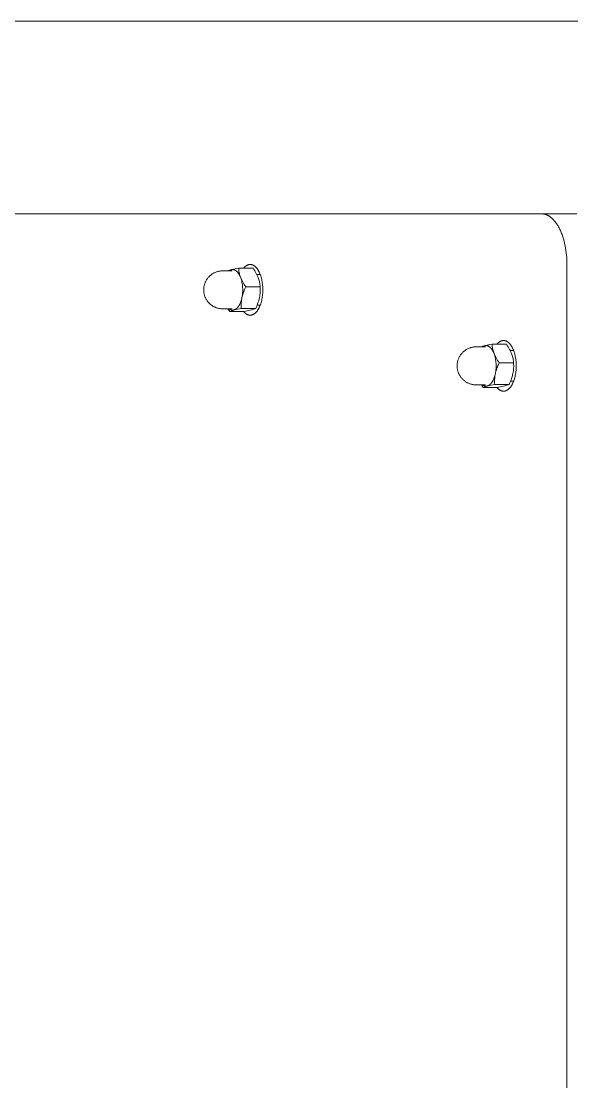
# Model space of a CAD drawing. Header units: inches. Extents: x -6 to 195, y -3 to 126.
# Drawn here: x 8.76 to 13.03, y 118.11 to 126.35 of the extents above; entities that cross this region are included whole.
import ezdxf

# ---------------------------------------------------------------- set-up
doc = ezdxf.new("R2010")
doc.units = ezdxf.units.IN
doc.layers.add('ZANO_R', color=7, linetype='Continuous', lineweight=0)

msp = doc.modelspace()

# ---------------------------------------------------------------- linework, layer by layer
at = {"layer": 'ZANO_R'}
for p, q in [((13.31937, 126.34829), (4.61559, 126.34829)), ((12.80016, 124.85223), (4.33559, 124.85223)), ((13.07292, 124.85223), (12.80016, 124.85223)), ((12.80016, 124.85223), (12.80234, 124.85221)), ((12.80234, 124.85221), (12.80453, 124.85213)), ((12.80453, 124.85213), (12.80673, 124.85201)), ((12.80673, 124.85201), (12.80893, 124.85184)), ((12.80893, 124.85184), (12.81115, 124.85161)), ((12.81115, 124.85161), (12.81337, 124.85134)), ((12.81337, 124.85134), (12.81561, 124.85101)), ((12.81561, 124.85101), (12.81785, 124.85064)), ((12.81785, 124.85064), (12.82009, 124.85021)), ((12.82009, 124.85021), (12.82234, 124.84972)), ((12.82234, 124.84972), (12.8246, 124.84918)), ((12.8246, 124.84918), (12.82687, 124.84859)), ((12.82687, 124.84859), (12.82914, 124.84794)), ((12.82914, 124.84794), (12.83141, 124.84723)), ((12.83141, 124.84723), (12.83369, 124.84647)), ((12.83369, 124.84647), (12.83598, 124.84566)), ((12.83598, 124.84566), (12.83826, 124.84478)), ((12.83826, 124.84478), (12.84055, 124.84385)), ((12.84055, 124.84385), (12.84284, 124.84286)), ((12.84284, 124.84286), (12.84514, 124.84181)), ((12.84514, 124.84181), (12.84743, 124.84071)), ((12.84743, 124.84071), (12.84973, 124.83954)), ((12.84973, 124.83954), (12.85203, 124.83832)), ((12.85203, 124.83832), (12.85432, 124.83703)), ((12.85432, 124.83703), (12.85662, 124.83569)), ((12.85662, 124.83569), (12.85891, 124.83428)), ((12.85891, 124.83428), (12.8612, 124.83282)), ((12.8612, 124.83282), (12.86349, 124.83129)), ((12.86349, 124.83129), (12.86578, 124.82971)), ((12.86578, 124.82971), (12.86806, 124.82806)), ((12.86806, 124.82806), (12.87034, 124.82636)), ((12.87034, 124.82636), (12.87262, 124.82459)), ((12.87262, 124.82459), (12.87715, 124.82087)), ((12.87715, 124.82087), (12.88165, 124.8169)), ((12.88165, 124.8169), (12.88613, 124.8127)), ((12.88613, 124.8127), (12.89057, 124.80825)), ((12.89057, 124.80825), (12.89497, 124.80356)), ((12.89497, 124.80356), (12.89932, 124.79862)), ((12.89932, 124.79862), (12.90363, 124.79346)), ((12.90363, 124.79346), (12.90788, 124.78805)), ((12.90788, 124.78805), (12.91207, 124.78242)), ((12.91207, 124.78242), (12.91619, 124.77656)), ((12.91619, 124.77656), (12.92025, 124.77048)), ((12.92025, 124.77048), (12.92423, 124.76418)), ((12.92423, 124.76418), (12.92814, 124.75767)), ((12.92814, 124.75767), (12.93196, 124.75095)), ((12.93196, 124.75095), (12.9357, 124.74403)), ((12.9357, 124.74403), (12.93935, 124.73692)), ((12.93935, 124.73692), (12.94291, 124.72962)), ((12.94291, 124.72962), (12.94637, 124.72214)), ((12.94637, 124.72214), (12.94973, 124.71449)), ((12.94973, 124.71449), (12.95298, 124.70668)), ((12.95298, 124.70668), (12.95613, 124.69871)), ((12.95613, 124.69871), (12.95917, 124.6906)), ((12.95917, 124.6906), (12.96492, 124.67397)), ((12.96492, 124.67397), (12.97021, 124.65686)), ((12.97021, 124.65686), (12.97502, 124.63935)), ((12.97502, 124.63935), (12.97934, 124.62152)), ((12.97934, 124.62152), (12.98319, 124.60345)), ((12.98319, 124.60345), (12.98654, 124.5852)), ((12.98654, 124.5852), (12.98941, 124.56686)), ((12.98941, 124.56686), (12.9918, 124.54849)), ((12.9918, 124.54849), (12.99372, 124.53017)), ((12.99372, 124.53017), (12.99519, 124.51195)), ((12.99519, 124.51195), (12.99621, 124.4939)), ((12.99621, 124.4939), (12.99681, 124.47608)), ((10.25982, 124.39498), (10.26441, 124.39707)), ((10.26441, 124.39707), (10.26907, 124.399)), ((10.26907, 124.399), (10.2738, 124.40078)), ((10.2738, 124.40078), (10.27858, 124.40239)), ((10.27858, 124.40239), (10.28341, 124.40383)), ((10.28341, 124.40383), (10.2883, 124.40511)), ((10.2883, 124.40511), (10.29322, 124.40622)), ((10.29322, 124.40622), (10.29817, 124.40717)), ((10.29817, 124.40717), (10.30316, 124.40794)), ((10.30316, 124.40794), (10.30817, 124.40854)), ((10.30817, 124.40854), (10.3132, 124.40897)), ((10.3132, 124.40897), (10.31824, 124.40923)), ((10.31824, 124.40923), (10.32328, 124.40932)), ((10.32328, 124.40932), (10.3959, 124.40932)), ((10.36963, 124.41153), (10.36403, 124.40932)), ((10.3753, 124.41356), (10.36963, 124.41153)), ((10.374, 124.41035), (10.37259, 124.40932)), ((10.37544, 124.41133), (10.374, 124.41035)), ((10.38104, 124.4154), (10.3753, 124.41356)), ((10.37691, 124.41226), (10.37544, 124.41133)), ((10.37841, 124.41314), (10.37691, 124.41226)), ((10.37994, 124.41397), (10.37841, 124.41314)), ((10.3815, 124.41475), (10.37994, 124.41397)), ((10.38684, 124.41703), (10.38104, 124.4154)), ((10.38308, 124.41547), (10.3815, 124.41475)), ((10.38469, 124.41614), (10.38308, 124.41547)), ((10.38633, 124.41674), (10.38469, 124.41614)), ((10.38798, 124.4173), (10.38633, 124.41674)), ((10.38965, 124.41779), (10.38798, 124.4173)), ((10.39083, 124.41809), (10.38965, 124.41779)), ((10.39202, 124.41835), (10.39083, 124.41809)), ((10.39322, 124.41857), (10.39202, 124.41835)), ((10.41026, 124.42265), (10.39208, 124.41843)), ((10.39443, 124.41876), (10.39322, 124.41857)), ((10.39564, 124.41892), (10.39443, 124.41876)), ((10.39685, 124.41903), (10.39564, 124.41892)), ((10.39807, 124.41911), (10.39685, 124.41903)), ((10.3993, 124.41915), (10.39807, 124.41911)), ((10.40053, 124.41915), (10.3993, 124.41915)), ((10.40176, 124.41912), (10.40053, 124.41915)), ((10.40299, 124.41904), (10.40176, 124.41912)), ((10.40423, 124.41893), (10.40299, 124.41904)), ((10.40547, 124.41878), (10.40423, 124.41893)), ((10.40671, 124.41858), (10.40547, 124.41878)), ((10.40796, 124.41835), (10.40671, 124.41858)), ((10.4092, 124.41808), (10.40796, 124.41835)), ((10.41045, 124.41776), (10.4092, 124.41808)), ((10.42853, 124.42642), (10.41026, 124.42265)), ((10.41169, 124.41741), (10.41045, 124.41776)), ((10.41294, 124.41702), (10.41169, 124.41741)), ((10.41418, 124.41658), (10.41294, 124.41702)), ((10.41542, 124.41611), (10.41418, 124.41658)), ((10.41666, 124.41559), (10.41542, 124.41611)), ((10.4179, 124.41503), (10.41666, 124.41559)), ((10.41913, 124.41444), (10.4179, 124.41503)), ((10.42036, 124.4138), (10.41913, 124.41444)), ((10.42159, 124.41312), (10.42036, 124.4138)), ((10.42281, 124.4124), (10.42159, 124.41312)), ((10.42403, 124.41164), (10.42281, 124.4124)), ((10.42524, 124.41084), (10.42403, 124.41164)), ((10.42645, 124.41001), (10.42524, 124.41084)), ((10.42765, 124.40913), (10.42645, 124.41001)), ((10.42884, 124.40821), (10.42765, 124.40913)), ((10.44689, 124.42974), (10.42853, 124.42642)), ((10.43002, 124.40726), (10.42884, 124.40821)), ((10.4312, 124.40626), (10.43002, 124.40726)), ((10.43237, 124.40523), (10.4312, 124.40626)), ((10.43353, 124.40416), (10.43237, 124.40523)), ((10.43468, 124.40306), (10.43353, 124.40416)), ((10.43582, 124.40191), (10.43468, 124.40306)), ((10.43695, 124.40074), (10.43582, 124.40191)), ((10.43807, 124.39952), (10.43695, 124.40074)), ((10.43918, 124.39827), (10.43807, 124.39952)), ((10.44028, 124.39699), (10.43918, 124.39827)), ((10.44136, 124.39567), (10.44028, 124.39699)), ((10.44753, 124.42154), (10.44689, 124.42974)), ((10.44689, 124.42974), (10.55891, 124.42974)), ((10.44844, 124.41337), (10.44753, 124.42154)), ((10.44962, 124.40523), (10.44844, 124.41337)), ((10.45108, 124.39714), (10.44962, 124.40523)), ((10.45281, 124.3891), (10.45108, 124.39714)), ((10.48513, 124.42974), (10.48666, 124.43157)), ((10.48666, 124.43157), (10.48821, 124.43334)), ((10.48821, 124.43334), (10.48977, 124.43506)), ((10.48977, 124.43506), (10.49134, 124.43671)), ((10.49134, 124.43671), (10.49291, 124.4383)), ((10.49291, 124.4383), (10.4945, 124.43982)), ((10.4945, 124.43982), (10.4961, 124.44129)), ((10.4961, 124.44129), (10.4977, 124.4427)), ((10.4977, 124.4427), (10.49931, 124.44404)), ((10.49931, 124.44404), (10.50093, 124.44532)), ((10.50093, 124.44532), (10.50255, 124.44654)), ((10.50255, 124.44654), (10.50418, 124.4477)), ((10.50418, 124.4477), (10.50581, 124.44879)), ((10.50581, 124.44879), (10.50744, 124.44983)), ((10.50744, 124.44983), (10.50907, 124.4508)), ((10.50907, 124.4508), (10.5107, 124.45171)), ((10.5107, 124.45171), (10.51234, 124.45257)), ((10.51234, 124.45257), (10.51397, 124.45336)), ((10.51397, 124.45336), (10.5156, 124.45409)), ((10.5156, 124.45409), (10.51723, 124.45477)), ((10.51723, 124.45477), (10.51886, 124.45539)), ((10.51886, 124.45539), (10.52048, 124.45595)), ((10.52048, 124.45595), (10.5221, 124.45645)), ((10.5221, 124.45645), (10.52372, 124.45689)), ((10.52372, 124.45689), (10.52533, 124.45728)), ((10.52533, 124.45728), (10.52693, 124.45762)), ((10.52693, 124.45762), (10.52852, 124.4579)), ((10.52852, 124.4579), (10.53011, 124.45813)), ((10.53011, 124.45813), (10.53169, 124.45831)), ((10.53169, 124.45831), (10.53326, 124.45843)), ((10.53326, 124.45843), (10.53482, 124.4585)), ((10.53482, 124.4585), (10.53638, 124.45853)), ((10.53638, 124.45853), (10.53747, 124.45852)), ((10.53747, 124.45852), (10.53856, 124.45848)), ((10.53856, 124.45848), (10.53966, 124.45842)), ((10.53966, 124.45842), (10.54076, 124.45833)), ((10.54076, 124.45833), (10.54187, 124.45822)), ((10.54187, 124.45822), (10.54299, 124.45808)), ((10.54299, 124.45808), (10.5441, 124.45792)), ((10.5441, 124.45792), (10.54522, 124.45773)), ((10.54522, 124.45773), (10.54634, 124.45752)), ((10.54634, 124.45752), (10.54747, 124.45727)), ((10.54747, 124.45727), (10.5486, 124.457)), ((10.5486, 124.457), (10.54973, 124.45671)), ((10.54973, 124.45671), (10.55087, 124.45638)), ((10.55087, 124.45638), (10.55201, 124.45603)), ((10.55201, 124.45603), (10.55315, 124.45565)), ((10.55315, 124.45565), (10.55429, 124.45524)), ((10.55429, 124.45524), (10.55543, 124.4548)), ((10.55543, 124.4548), (10.55657, 124.45434)), ((10.55657, 124.45434), (10.55772, 124.45384)), ((10.55772, 124.45384), (10.55887, 124.45332)), ((10.55887, 124.45332), (10.56002, 124.45277)), ((10.55891, 124.42974), (10.56566, 124.42007)), ((10.56002, 124.45277), (10.56116, 124.45218)), ((10.56116, 124.45218), (10.56231, 124.45157)), ((10.56231, 124.45157), (10.56346, 124.45093)), ((10.56346, 124.45093), (10.56461, 124.45026)), ((10.56461, 124.45026), (10.56575, 124.44956)), ((10.56566, 124.42007), (10.57208, 124.41016)), ((10.56575, 124.44956), (10.5669, 124.44882)), ((10.5669, 124.44882), (10.56805, 124.44806)), ((10.56805, 124.44806), (10.56919, 124.44727)), ((10.56919, 124.44727), (10.57033, 124.44644)), ((10.57033, 124.44644), (10.57147, 124.44559)), ((10.57147, 124.44559), (10.57261, 124.44471)), ((10.57208, 124.41016), (10.57814, 124.40004)), ((10.57261, 124.44471), (10.57487, 124.44285)), ((10.57487, 124.44285), (10.57713, 124.44087)), ((10.57713, 124.44087), (10.57936, 124.43876)), ((10.57814, 124.40004), (10.58385, 124.38972)), ((10.57936, 124.43876), (10.58158, 124.43654)), ((10.58158, 124.43654), (10.58378, 124.43419)), ((10.58378, 124.43419), (10.58596, 124.43173)), ((10.58596, 124.43173), (10.58811, 124.42914)), ((10.58811, 124.42914), (10.59024, 124.42644)), ((10.59024, 124.42644), (10.59233, 124.42362)), ((10.59233, 124.42362), (10.59439, 124.42069)), ((10.59439, 124.42069), (10.59642, 124.41765)), ((10.59642, 124.41765), (10.59841, 124.4145)), ((10.59841, 124.4145), (10.60037, 124.41125)), ((10.60037, 124.41125), (10.60228, 124.40789)), ((10.60228, 124.40789), (10.60415, 124.40443)), ((10.60415, 124.40443), (10.60597, 124.40087)), ((10.60597, 124.40087), (10.60775, 124.39722)), ((10.60775, 124.39722), (10.60948, 124.39348)), ((12.99681, 124.47608), (12.99701, 124.45853)), ((12.99701, 108.94671), (12.99701, 124.45853)), ((10.18411, 124.31097), (10.18588, 124.3157)), ((10.18588, 124.3157), (10.18781, 124.32036)), ((10.18781, 124.32036), (10.18989, 124.32496)), ((10.18989, 124.32496), (10.19213, 124.32948)), ((10.19213, 124.32948), (10.19452, 124.33392)), ((10.19452, 124.33392), (10.19707, 124.33828)), ((10.19707, 124.33828), (10.19976, 124.34255)), ((10.19976, 124.34255), (10.20259, 124.34672)), ((10.20259, 124.34672), (10.20557, 124.35079)), ((10.20557, 124.35079), (10.20868, 124.35476)), ((10.20868, 124.35476), (10.21193, 124.35862)), ((10.21193, 124.35862), (10.21531, 124.36237)), ((10.21531, 124.36237), (10.21881, 124.366)), ((10.21881, 124.366), (10.22244, 124.36951)), ((10.22244, 124.36951), (10.22618, 124.37289)), ((10.22618, 124.37289), (10.23004, 124.37615)), ((10.23004, 124.37615), (10.23401, 124.37927)), ((10.23401, 124.37927), (10.23808, 124.38225)), ((10.23808, 124.38225), (10.24225, 124.38509)), ((10.24225, 124.38509), (10.24651, 124.38779)), ((10.24651, 124.38779), (10.25086, 124.39034)), ((10.25086, 124.39034), (10.2553, 124.39274)), ((10.2553, 124.39274), (10.25982, 124.39498)), ((10.44244, 124.39432), (10.44136, 124.39567)), ((10.44455, 124.39153), (10.44244, 124.39432)), ((10.4466, 124.38861), (10.44455, 124.39153)), ((10.4486, 124.38557), (10.4466, 124.38861)), ((10.45055, 124.38242), (10.4486, 124.38557)), ((10.45243, 124.37916), (10.45055, 124.38242)), ((10.45425, 124.3758), (10.45243, 124.37916)), ((10.45481, 124.38112), (10.45281, 124.3891)), ((10.45601, 124.37236), (10.45425, 124.3758)), ((10.45708, 124.37321), (10.45481, 124.38112)), ((10.4577, 124.36882), (10.45601, 124.37236)), ((10.45962, 124.36539), (10.45708, 124.37321)), ((10.45933, 124.36521), (10.4577, 124.36882)), ((10.46088, 124.36153), (10.45933, 124.36521)), ((10.46242, 124.35766), (10.45962, 124.36539)), ((10.46553, 124.34826), (10.46242, 124.35766)), ((10.4685, 124.34349), (10.46397, 124.35373)), ((10.46832, 124.33876), (10.46553, 124.34826)), ((10.47078, 124.32918), (10.46832, 124.33876)), ((10.47335, 124.3334), (10.4685, 124.34349)), ((10.47292, 124.31951), (10.47078, 124.32918)), ((10.47474, 124.30978), (10.47292, 124.31951)), ((10.47852, 124.32347), (10.47335, 124.3334)), ((10.48401, 124.31372), (10.47852, 124.32347)), ((10.58385, 124.38972), (10.58921, 124.37921)), ((10.58905, 124.37979), (10.61512, 124.37979)), ((10.58921, 124.37921), (10.59419, 124.36852)), ((10.59419, 124.36852), (10.5988, 124.35766)), ((10.5988, 124.35766), (10.6016, 124.34993)), ((10.6016, 124.34993), (10.60414, 124.3421)), ((10.60414, 124.3421), (10.60641, 124.3342)), ((10.60641, 124.3342), (10.60841, 124.32622)), ((10.60841, 124.32622), (10.61014, 124.31818)), ((10.60948, 124.39348), (10.61116, 124.38966)), ((10.61014, 124.31818), (10.6116, 124.31009)), ((10.61116, 124.38966), (10.61279, 124.38575)), ((10.61279, 124.38575), (10.61436, 124.38177)), ((10.61436, 124.38177), (10.61589, 124.37771)), ((10.61589, 124.37771), (10.61876, 124.3694)), ((10.61876, 124.3694), (10.6214, 124.36084)), ((10.6214, 124.36084), (10.62381, 124.35209)), ((10.62381, 124.35209), (10.62597, 124.34318)), ((10.62597, 124.34318), (10.62789, 124.33414)), ((10.62789, 124.33414), (10.62957, 124.32501)), ((10.62957, 124.32501), (10.631, 124.31584)), ((10.631, 124.31584), (10.6322, 124.30666)), ((10.17564, 124.26175), (10.17573, 124.26675)), ((10.17572, 124.25675), (10.17564, 124.26175)), ((10.17598, 124.25175), (10.17572, 124.25675)), ((10.17573, 124.26675), (10.17599, 124.27174)), ((10.1764, 124.24677), (10.17598, 124.25175)), ((10.17599, 124.27174), (10.17641, 124.27672)), ((10.17699, 124.24181), (10.1764, 124.24677)), ((10.17641, 124.27672), (10.17701, 124.28169)), ((10.17774, 124.23686), (10.17699, 124.24181)), ((10.17701, 124.28169), (10.17777, 124.28663)), ((10.17867, 124.23195), (10.17774, 124.23686)), ((10.17777, 124.28663), (10.1787, 124.29155)), ((10.17976, 124.22707), (10.17867, 124.23195)), ((10.1787, 124.29155), (10.1798, 124.29647)), ((10.1798, 124.29647), (10.18107, 124.30135)), ((10.18107, 124.30135), (10.18251, 124.30619)), ((10.18251, 124.30619), (10.18411, 124.31097)), ((10.47622, 124.3), (10.47474, 124.30978)), ((10.47738, 124.29017), (10.47622, 124.3)), ((10.4773, 124.23088), (10.47815, 124.24074)), ((10.4782, 124.2803), (10.47738, 124.29017)), ((10.4812, 124.23334), (10.47804, 124.22294)), ((10.47815, 124.24074), (10.47866, 124.25063)), ((10.47868, 124.27042), (10.4782, 124.2803)), ((10.47866, 124.25063), (10.47884, 124.26052)), ((10.47884, 124.26052), (10.47868, 124.27042)), ((10.47898, 124.2264), (10.48195, 124.23604)), ((10.48469, 124.24364), (10.4812, 124.23334)), ((10.48195, 124.23604), (10.48522, 124.24558)), ((10.48981, 124.30414), (10.48401, 124.31372)), ((10.48849, 124.25382), (10.48469, 124.24364)), ((10.48522, 124.24558), (10.48877, 124.25501)), ((10.48877, 124.25501), (10.49261, 124.26434)), ((10.49591, 124.29476), (10.48981, 124.30414)), ((10.49261, 124.26434), (10.49673, 124.27354)), ((10.50231, 124.28558), (10.49591, 124.29476)), ((10.50231, 124.28558), (10.49675, 124.27354)), ((10.61433, 124.28558), (10.50231, 124.28558)), ((10.6116, 124.31009), (10.61279, 124.30195)), ((10.61259, 124.22237), (10.61377, 124.23286)), ((10.61279, 124.30195), (10.6137, 124.29378)), ((10.6137, 124.29378), (10.61433, 124.28558)), ((10.61377, 124.23286), (10.6146, 124.24338)), ((10.61494, 124.27504), (10.61433, 124.28558)), ((10.6146, 124.24338), (10.61507, 124.25393)), ((10.61518, 124.26448), (10.61494, 124.27504)), ((10.61507, 124.25393), (10.61518, 124.26448)), ((10.6322, 124.30666), (10.63316, 124.2975)), ((10.63316, 124.2975), (10.63389, 124.28839)), ((10.63389, 124.23497), (10.63316, 124.22586)), ((10.63389, 124.28839), (10.6344, 124.27937)), ((10.6344, 124.24399), (10.63389, 124.23497)), ((10.6344, 124.27937), (10.6347, 124.27045)), ((10.6347, 124.2529), (10.6344, 124.24399)), ((10.6347, 124.27045), (10.6348, 124.26168)), ((10.6348, 124.26168), (10.6347, 124.2529)), ((10.18101, 124.22223), (10.17976, 124.22707)), ((10.18243, 124.21743), (10.18101, 124.22223)), ((10.18401, 124.21269), (10.18243, 124.21743)), ((10.18575, 124.208), (10.18401, 124.21269)), ((10.18764, 124.20337), (10.18575, 124.208)), ((10.1897, 124.19881), (10.18764, 124.20337)), ((10.1919, 124.19432), (10.1897, 124.19881)), ((10.19426, 124.18991), (10.1919, 124.19432)), ((10.19676, 124.18558), (10.19426, 124.18991)), ((10.19941, 124.18134), (10.19676, 124.18558)), ((10.2022, 124.17719), (10.19941, 124.18134)), ((10.20514, 124.17314), (10.2022, 124.17719)), ((10.2082, 124.16919), (10.20514, 124.17314)), ((10.2114, 124.16535), (10.2082, 124.16919)), ((10.21473, 124.16161), (10.2114, 124.16535)), ((10.21818, 124.15799), (10.21473, 124.16161)), ((10.22175, 124.15449), (10.21818, 124.15799)), ((10.22544, 124.15112), (10.22175, 124.15449)), ((10.22924, 124.14787), (10.22544, 124.15112)), ((10.454, 124.14708), (10.45588, 124.15074)), ((10.45588, 124.15074), (10.4577, 124.15453)), ((10.4577, 124.15453), (10.45945, 124.15842)), ((10.45945, 124.15842), (10.46112, 124.16241)), ((10.46112, 124.16241), (10.46273, 124.16649)), ((10.46273, 124.16649), (10.46425, 124.17066)), ((10.46425, 124.17066), (10.46571, 124.17491)), ((10.46571, 124.17491), (10.46708, 124.17922)), ((10.46669, 124.14611), (10.46694, 124.15525)), ((10.46693, 124.15075), (10.4668, 124.14087)), ((10.46737, 124.16063), (10.46693, 124.15075)), ((10.46694, 124.15525), (10.46749, 124.16439)), ((10.46708, 124.17922), (10.46838, 124.1836)), ((10.46813, 124.17048), (10.46737, 124.16063)), ((10.46749, 124.16439), (10.46833, 124.17349)), ((10.46922, 124.18031), (10.46813, 124.17048)), ((10.46833, 124.17349), (10.46946, 124.18257)), ((10.46838, 124.1836), (10.46959, 124.18803)), ((10.46891, 124.17783), (10.46883, 124.17801)), ((10.46905, 124.179), (10.46896, 124.179)), ((10.46946, 124.18257), (10.47087, 124.19161)), ((10.46959, 124.18803), (10.47073, 124.1925)), ((10.47073, 124.1925), (10.47179, 124.19701)), ((10.47179, 124.19658), (10.4709, 124.1916)), ((10.47179, 124.19701), (10.47277, 124.20154)), ((10.47277, 124.20154), (10.47179, 124.19658)), ((10.47277, 124.20154), (10.47461, 124.21127)), ((10.47393, 124.20688), (10.47277, 124.20154)), ((10.47392, 124.20689), (10.4763, 124.21668)), ((10.47461, 124.21127), (10.47612, 124.22105)), ((10.47612, 124.22105), (10.4773, 124.23088)), ((10.4763, 124.21668), (10.47898, 124.2264)), ((10.59013, 124.14075), (10.59477, 124.15263)), ((10.59477, 124.15263), (10.599, 124.16466)), ((10.599, 124.16466), (10.60281, 124.17684)), ((10.60281, 124.17684), (10.6062, 124.18914)), ((10.6062, 124.18914), (10.60915, 124.20154)), ((10.60915, 124.20154), (10.61105, 124.21193)), ((10.61105, 124.21193), (10.61259, 124.22237)), ((10.61876, 124.15396), (10.61589, 124.14564)), ((10.6214, 124.16251), (10.61876, 124.15396)), ((10.62381, 124.17127), (10.6214, 124.16251)), ((10.62597, 124.18018), (10.62381, 124.17127)), ((10.62789, 124.18922), (10.62597, 124.18018)), ((10.62957, 124.19834), (10.62789, 124.18922)), ((10.631, 124.20751), (10.62957, 124.19834)), ((10.6322, 124.2167), (10.631, 124.20751)), ((10.63316, 124.22586), (10.6322, 124.2167)), ((10.23322, 124.14469), (10.22924, 124.14787)), ((10.23731, 124.14165), (10.23322, 124.14469)), ((10.24151, 124.13875), (10.23731, 124.14165)), ((10.2458, 124.136), (10.24151, 124.13875)), ((10.25019, 124.1334), (10.2458, 124.136)), ((10.25466, 124.13096), (10.25019, 124.1334)), ((10.25921, 124.12867), (10.25466, 124.13096)), ((10.26384, 124.12653), (10.25921, 124.12867)), ((10.26854, 124.12456), (10.26384, 124.12653)), ((10.27331, 124.12275), (10.26854, 124.12456)), ((10.27814, 124.12111), (10.27331, 124.12275)), ((10.28301, 124.11964), (10.27814, 124.12111)), ((10.28794, 124.11833), (10.28301, 124.11964)), ((10.29291, 124.1172), (10.28794, 124.11833)), ((10.29792, 124.11623), (10.29291, 124.1172)), ((10.30295, 124.11545), (10.29792, 124.11623)), ((10.30801, 124.11483), (10.30295, 124.11545)), ((10.31309, 124.11439), (10.30801, 124.11483)), ((10.31818, 124.11413), (10.31309, 124.11439)), ((10.32328, 124.11404), (10.31818, 124.11413)), ((10.3959, 124.11404), (10.32328, 124.11404)), ((10.3639, 124.11404), (10.37055, 124.10374)), ((10.37055, 124.10374), (10.37746, 124.09361)), ((10.37259, 124.11404), (10.37376, 124.11312)), ((10.37376, 124.11312), (10.37496, 124.11224)), ((10.37496, 124.11224), (10.37618, 124.1114)), ((10.37618, 124.1114), (10.37744, 124.1106)), ((10.37744, 124.1106), (10.37872, 124.10985)), ((10.37746, 124.09361), (10.40791, 124.10491)), ((10.48948, 124.09361), (10.37746, 124.09361)), ((10.37872, 124.10985), (10.38003, 124.10915)), ((10.38003, 124.10915), (10.38136, 124.10848)), ((10.38136, 124.10848), (10.38271, 124.10787)), ((10.38271, 124.10787), (10.38408, 124.1073)), ((10.38408, 124.1073), (10.38547, 124.10678)), ((10.38547, 124.10678), (10.38688, 124.1063)), ((10.38688, 124.1063), (10.3883, 124.10588)), ((10.3883, 124.10588), (10.38974, 124.1055)), ((10.38974, 124.1055), (10.39119, 124.10518)), ((10.39119, 124.10518), (10.39265, 124.1049)), ((10.39265, 124.1049), (10.39412, 124.10468)), ((10.39412, 124.10468), (10.3956, 124.1045)), ((10.3956, 124.1045), (10.39708, 124.10438)), ((10.39708, 124.10438), (10.39856, 124.10431)), ((10.39856, 124.10431), (10.40005, 124.10429)), ((10.40005, 124.10429), (10.40153, 124.10432)), ((10.40153, 124.10432), (10.40302, 124.1044)), ((10.40302, 124.1044), (10.4045, 124.10453)), ((10.4045, 124.10453), (10.40597, 124.10471)), ((10.40597, 124.10471), (10.40744, 124.10495)), ((10.40744, 124.10495), (10.4089, 124.10523)), ((10.4089, 124.10523), (10.41034, 124.10556)), ((10.41034, 124.10556), (10.41156, 124.10591)), ((10.41156, 124.10591), (10.41279, 124.10629)), ((10.41279, 124.10629), (10.41401, 124.10671)), ((10.41281, 124.10621), (10.46759, 124.11751)), ((10.41401, 124.10671), (10.41524, 124.10718)), ((10.41524, 124.10718), (10.41646, 124.10768)), ((10.41646, 124.10768), (10.41769, 124.10823)), ((10.41769, 124.10823), (10.41892, 124.10881)), ((10.41892, 124.10881), (10.42014, 124.10944)), ((10.42014, 124.10944), (10.42137, 124.11011)), ((10.42137, 124.11011), (10.42259, 124.11082)), ((10.42259, 124.11082), (10.42381, 124.11157)), ((10.42381, 124.11157), (10.42503, 124.11237)), ((10.42503, 124.11237), (10.42624, 124.1132)), ((10.42624, 124.1132), (10.42745, 124.11408)), ((10.42745, 124.11408), (10.42866, 124.115)), ((10.42866, 124.115), (10.42986, 124.11597)), ((10.42986, 124.11597), (10.43106, 124.11697)), ((10.43106, 124.11697), (10.43225, 124.11801)), ((10.43225, 124.11801), (10.43343, 124.1191)), ((10.43343, 124.1191), (10.43461, 124.12023)), ((10.43461, 124.12023), (10.43578, 124.1214)), ((10.43578, 124.1214), (10.43694, 124.1226)), ((10.43694, 124.1226), (10.43809, 124.12385)), ((10.43809, 124.12385), (10.43923, 124.12514)), ((10.43923, 124.12514), (10.44036, 124.12647)), ((10.44036, 124.12647), (10.44149, 124.12784)), ((10.44149, 124.12784), (10.4426, 124.12924)), ((10.4426, 124.12924), (10.4437, 124.13068)), ((10.4437, 124.13068), (10.44587, 124.13368)), ((10.44587, 124.13368), (10.44799, 124.13683)), ((10.44799, 124.13683), (10.45005, 124.14011)), ((10.45005, 124.14011), (10.45205, 124.14353)), ((10.45205, 124.14353), (10.454, 124.14708)), ((10.46672, 124.13696), (10.46669, 124.14611)), ((10.46705, 124.12782), (10.46672, 124.13696)), ((10.46707, 124.12782), (10.46759, 124.11751)), ((10.46759, 124.11751), (10.57961, 124.11751)), ((10.48666, 124.09178), (10.48513, 124.09361)), ((10.48821, 124.09001), (10.48666, 124.09178)), ((10.48977, 124.0883), (10.48821, 124.09001)), ((10.54673, 124.10556), (10.48948, 124.09361)), ((10.49134, 124.08665), (10.48977, 124.0883)), ((10.49291, 124.08506), (10.49134, 124.08665)), ((10.4945, 124.08353), (10.49291, 124.08506)), ((10.4961, 124.08207), (10.4945, 124.08353)), ((10.4977, 124.08066), (10.4961, 124.08207)), ((10.49931, 124.07932), (10.4977, 124.08066)), ((10.50093, 124.07804), (10.49931, 124.07932)), ((10.50255, 124.07682), (10.50093, 124.07804)), ((10.50418, 124.07566), (10.50255, 124.07682)), ((10.50581, 124.07456), (10.50418, 124.07566)), ((10.50744, 124.07353), (10.50581, 124.07456)), ((10.50907, 124.07255), (10.50744, 124.07353)), ((10.5107, 124.07164), (10.50907, 124.07255)), ((10.51234, 124.07079), (10.5107, 124.07164)), ((10.51397, 124.07), (10.51234, 124.07079)), ((10.5156, 124.06926), (10.51397, 124.07)), ((10.51723, 124.06859), (10.5156, 124.06926)), ((10.51886, 124.06797), (10.51723, 124.06859)), ((10.52048, 124.06741), (10.51886, 124.06797)), ((10.5221, 124.06691), (10.52048, 124.06741)), ((10.57961, 124.11751), (10.54673, 124.10556)), ((10.55201, 124.06732), (10.55087, 124.06697)), ((10.55315, 124.06771), (10.55201, 124.06732)), ((10.55429, 124.06811), (10.55315, 124.06771)), ((10.55543, 124.06855), (10.55429, 124.06811)), ((10.55657, 124.06902), (10.55543, 124.06855)), ((10.55772, 124.06951), (10.55657, 124.06902)), ((10.55887, 124.07004), (10.55772, 124.06951)), ((10.56002, 124.07059), (10.55887, 124.07004)), ((10.56116, 124.07117), (10.56002, 124.07059)), ((10.56231, 124.07178), (10.56116, 124.07117)), ((10.56346, 124.07243), (10.56231, 124.07178)), ((10.56461, 124.0731), (10.56346, 124.07243)), ((10.56575, 124.0738), (10.56461, 124.0731)), ((10.5669, 124.07453), (10.56575, 124.0738)), ((10.56805, 124.07529), (10.5669, 124.07453)), ((10.56919, 124.07609), (10.56805, 124.07529)), ((10.57033, 124.07691), (10.56919, 124.07609)), ((10.57147, 124.07776), (10.57033, 124.07691)), ((10.57261, 124.07865), (10.57147, 124.07776)), ((10.57487, 124.08051), (10.57261, 124.07865)), ((10.57713, 124.08249), (10.57487, 124.08051)), ((10.57936, 124.08459), (10.57713, 124.08249)), ((10.58158, 124.08682), (10.57936, 124.08459)), ((10.57961, 124.11751), (10.58507, 124.12904)), ((10.58378, 124.08916), (10.58158, 124.08682)), ((10.58596, 124.09163), (10.58378, 124.08916)), ((10.58507, 124.12904), (10.59013, 124.14075)), ((10.58811, 124.09421), (10.58596, 124.09163)), ((10.59024, 124.09691), (10.58811, 124.09421)), ((10.59233, 124.09973), (10.59024, 124.09691)), ((10.61512, 124.14357), (10.59116, 124.14357)), ((10.59439, 124.10266), (10.59233, 124.09973)), ((10.59642, 124.1057), (10.59439, 124.10266)), ((10.59841, 124.10885), (10.59642, 124.1057)), ((10.60037, 124.11211), (10.59841, 124.10885)), ((10.60228, 124.11547), (10.60037, 124.11211)), ((10.60415, 124.11893), (10.60228, 124.11547)), ((10.60597, 124.12248), (10.60415, 124.11893)), ((10.60775, 124.12613), (10.60597, 124.12248)), ((10.60948, 124.12987), (10.60775, 124.12613)), ((10.61116, 124.1337), (10.60948, 124.12987)), ((10.61279, 124.1376), (10.61116, 124.1337)), ((10.61436, 124.14159), (10.61279, 124.1376)), ((10.61589, 124.14564), (10.61436, 124.14159)), ((10.52372, 124.06646), (10.5221, 124.06691)), ((10.52533, 124.06607), (10.52372, 124.06646)), ((10.52693, 124.06574), (10.52533, 124.06607)), ((10.52852, 124.06546), (10.52693, 124.06574)), ((10.53011, 124.06523), (10.52852, 124.06546)), ((10.53169, 124.06505), (10.53011, 124.06523)), ((10.53326, 124.06493), (10.53169, 124.06505)), ((10.53482, 124.06485), (10.53326, 124.06493)), ((10.53638, 124.06483), (10.53482, 124.06485)), ((10.53747, 124.06484), (10.53638, 124.06483)), ((10.53856, 124.06488), (10.53747, 124.06484)), ((10.53966, 124.06494), (10.53856, 124.06488)), ((10.54076, 124.06502), (10.53966, 124.06494)), ((10.54187, 124.06513), (10.54076, 124.06502)), ((10.54299, 124.06527), (10.54187, 124.06513)), ((10.5441, 124.06543), (10.54299, 124.06527)), ((10.54522, 124.06562), (10.5441, 124.06543)), ((10.54634, 124.06584), (10.54522, 124.06562)), ((10.54747, 124.06608), (10.54634, 124.06584)), ((10.5486, 124.06635), (10.54747, 124.06608)), ((10.54973, 124.06665), (10.5486, 124.06635)), ((10.55087, 124.06697), (10.54973, 124.06665)), ((12.33813, 123.82098), (12.33253, 123.81876)), ((12.3438, 123.82301), (12.33813, 123.82098)), ((12.34394, 123.82078), (12.3425, 123.8198)), ((12.34954, 123.82484), (12.3438, 123.82301)), ((12.34541, 123.82171), (12.34394, 123.82078)), ((12.34691, 123.82259), (12.34541, 123.82171)), ((12.34844, 123.82342), (12.34691, 123.82259)), ((12.35, 123.8242), (12.34844, 123.82342)), ((12.35534, 123.82648), (12.34954, 123.82484)), ((12.35159, 123.82492), (12.35, 123.8242)), ((12.3532, 123.82558), (12.35159, 123.82492)), ((12.35483, 123.82619), (12.3532, 123.82558)), ((12.35648, 123.82675), (12.35483, 123.82619)), ((12.35815, 123.82724), (12.35648, 123.82675)), ((12.35934, 123.82754), (12.35815, 123.82724)), ((12.36053, 123.8278), (12.35934, 123.82754)), ((12.36173, 123.82802), (12.36053, 123.8278)), ((12.37876, 123.8321), (12.36059, 123.82788)), ((12.36293, 123.82821), (12.36173, 123.82802)), ((12.36414, 123.82837), (12.36293, 123.82821)), ((12.36536, 123.82848), (12.36414, 123.82837)), ((12.36658, 123.82856), (12.36536, 123.82848)), ((12.3678, 123.8286), (12.36658, 123.82856)), ((12.36903, 123.8286), (12.3678, 123.8286)), ((12.37026, 123.82857), (12.36903, 123.8286)), ((12.3715, 123.82849), (12.37026, 123.82857)), ((12.37274, 123.82838), (12.3715, 123.82849)), ((12.37398, 123.82823), (12.37274, 123.82838)), ((12.37522, 123.82803), (12.37398, 123.82823)), ((12.37646, 123.8278), (12.37522, 123.82803)), ((12.37771, 123.82753), (12.37646, 123.8278)), ((12.37895, 123.82721), (12.37771, 123.82753)), ((12.39704, 123.83587), (12.37876, 123.8321)), ((12.3802, 123.82686), (12.37895, 123.82721)), ((12.38144, 123.82646), (12.3802, 123.82686)), ((12.38269, 123.82603), (12.38144, 123.82646)), ((12.38393, 123.82555), (12.38269, 123.82603)), ((12.38517, 123.82504), (12.38393, 123.82555)), ((12.3864, 123.82448), (12.38517, 123.82504)), ((12.38764, 123.82388), (12.3864, 123.82448)), ((12.38887, 123.82325), (12.38764, 123.82388)), ((12.3901, 123.82257), (12.38887, 123.82325)), ((12.39132, 123.82185), (12.3901, 123.82257)), ((12.39254, 123.82109), (12.39132, 123.82185)), ((12.39375, 123.82029), (12.39254, 123.82109)), ((12.39495, 123.81945), (12.39375, 123.82029)), ((12.4154, 123.83919), (12.39704, 123.83587)), ((12.41603, 123.83099), (12.4154, 123.83919)), ((12.4154, 123.83919), (12.52742, 123.83919)), ((12.41694, 123.82282), (12.41603, 123.83099)), ((12.41812, 123.81468), (12.41694, 123.82282)), ((12.45364, 123.83919), (12.45517, 123.84102)), ((12.45517, 123.84102), (12.45671, 123.84279)), ((12.45671, 123.84279), (12.45827, 123.84451)), ((12.45827, 123.84451), (12.45984, 123.84616)), ((12.45984, 123.84616), (12.46142, 123.84774)), ((12.46142, 123.84774), (12.46301, 123.84927)), ((12.46301, 123.84927), (12.4646, 123.85074)), ((12.4646, 123.85074), (12.46621, 123.85214)), ((12.46621, 123.85214), (12.46782, 123.85349)), ((12.46782, 123.85349), (12.46943, 123.85477)), ((12.46943, 123.85477), (12.47106, 123.85599)), ((12.47106, 123.85599), (12.47268, 123.85714)), ((12.47268, 123.85714), (12.47431, 123.85824)), ((12.47431, 123.85824), (12.47594, 123.85928)), ((12.47594, 123.85928), (12.47757, 123.86025)), ((12.47757, 123.86025), (12.47921, 123.86116)), ((12.47921, 123.86116), (12.48084, 123.86202)), ((12.48084, 123.86202), (12.48248, 123.86281)), ((12.48248, 123.86281), (12.48411, 123.86354)), ((12.48411, 123.86354), (12.48574, 123.86422)), ((12.48574, 123.86422), (12.48737, 123.86483)), ((12.48737, 123.86483), (12.48899, 123.86539)), ((12.48899, 123.86539), (12.49061, 123.8659)), ((12.49061, 123.8659), (12.49222, 123.86634)), ((12.49222, 123.86634), (12.49383, 123.86673)), ((12.49383, 123.86673), (12.49543, 123.86707)), ((12.49543, 123.86707), (12.49703, 123.86735)), ((12.49703, 123.86735), (12.49862, 123.86758)), ((12.49862, 123.86758), (12.5002, 123.86775)), ((12.5002, 123.86775), (12.50177, 123.86788)), ((12.50177, 123.86788), (12.50333, 123.86795)), ((12.50333, 123.86795), (12.50488, 123.86798)), ((12.50488, 123.86798), (12.50597, 123.86796)), ((12.50597, 123.86796), (12.50707, 123.86793)), ((12.50707, 123.86793), (12.50817, 123.86787)), ((12.50817, 123.86787), (12.50927, 123.86778)), ((12.50927, 123.86778), (12.51038, 123.86767)), ((12.51038, 123.86767), (12.51149, 123.86753)), ((12.51149, 123.86753), (12.51261, 123.86737)), ((12.51261, 123.86737), (12.51373, 123.86718)), ((12.51373, 123.86718), (12.51485, 123.86697)), ((12.51485, 123.86697), (12.51598, 123.86672)), ((12.51598, 123.86672), (12.5171, 123.86645)), ((12.5171, 123.86645), (12.51824, 123.86616)), ((12.51824, 123.86616), (12.51937, 123.86583)), ((12.51937, 123.86583), (12.52051, 123.86548)), ((12.52051, 123.86548), (12.52165, 123.8651)), ((12.52165, 123.8651), (12.52279, 123.86469)), ((12.52279, 123.86469), (12.52393, 123.86425)), ((12.52393, 123.86425), (12.52508, 123.86379)), ((12.52508, 123.86379), (12.52623, 123.86329)), ((12.52623, 123.86329), (12.52737, 123.86277)), ((12.52737, 123.86277), (12.52852, 123.86222)), ((12.52742, 123.83919), (12.53417, 123.82951)), ((12.52852, 123.86222), (12.52967, 123.86163)), ((12.52967, 123.86163), (12.53082, 123.86102)), ((12.53082, 123.86102), (12.53196, 123.86038)), ((12.53196, 123.86038), (12.53311, 123.85971)), ((12.53311, 123.85971), (12.53426, 123.859)), ((12.53417, 123.82951), (12.54058, 123.81961)), ((12.53426, 123.859), (12.5354, 123.85827)), ((12.5354, 123.85827), (12.53655, 123.85751)), ((12.53655, 123.85751), (12.53769, 123.85672)), ((12.53769, 123.85672), (12.53883, 123.85589)), ((12.53883, 123.85589), (12.53997, 123.85504)), ((12.53997, 123.85504), (12.54111, 123.85416)), ((12.54111, 123.85416), (12.54338, 123.8523)), ((12.54338, 123.8523), (12.54563, 123.85031)), ((12.54563, 123.85031), (12.54787, 123.84821)), ((12.54787, 123.84821), (12.55009, 123.84599)), ((12.55009, 123.84599), (12.55229, 123.84364)), ((12.55229, 123.84364), (12.55446, 123.84117)), ((12.55446, 123.84117), (12.55662, 123.83859)), ((12.55662, 123.83859), (12.55874, 123.83589)), ((12.55874, 123.83589), (12.56084, 123.83307)), ((12.56084, 123.83307), (12.5629, 123.83014)), ((12.5629, 123.83014), (12.56493, 123.8271)), ((12.56493, 123.8271), (12.56692, 123.82395)), ((12.56692, 123.82395), (12.56887, 123.8207)), ((12.56887, 123.8207), (12.57078, 123.81734)), ((12.1584, 123.73441), (12.16064, 123.73893)), ((12.16064, 123.73893), (12.16303, 123.74337)), ((12.16303, 123.74337), (12.16557, 123.74773)), ((12.16557, 123.74773), (12.16826, 123.75199)), ((12.16826, 123.75199), (12.1711, 123.75617)), ((12.1711, 123.75617), (12.17408, 123.76024)), ((12.17408, 123.76024), (12.17719, 123.76421)), ((12.17719, 123.76421), (12.18044, 123.76807)), ((12.18044, 123.76807), (12.18381, 123.77182)), ((12.18381, 123.77182), (12.18732, 123.77545)), ((12.18732, 123.77545), (12.19094, 123.77896)), ((12.19094, 123.77896), (12.19469, 123.78234)), ((12.19469, 123.78234), (12.19855, 123.7856)), ((12.19855, 123.7856), (12.20251, 123.78872)), ((12.20251, 123.78872), (12.20658, 123.7917)), ((12.20658, 123.7917), (12.21075, 123.79454)), ((12.21075, 123.79454), (12.21502, 123.79724)), ((12.21502, 123.79724), (12.21937, 123.79978)), ((12.21937, 123.79978), (12.22381, 123.80218)), ((12.22381, 123.80218), (12.22833, 123.80443)), ((12.22833, 123.80443), (12.23292, 123.80652)), ((12.23292, 123.80652), (12.23758, 123.80845)), ((12.23758, 123.80845), (12.2423, 123.81023)), ((12.2423, 123.81023), (12.24708, 123.81183)), ((12.24708, 123.81183), (12.25192, 123.81328)), ((12.25192, 123.81328), (12.2568, 123.81456)), ((12.2568, 123.81456), (12.26172, 123.81567)), ((12.26172, 123.81567), (12.26668, 123.81661)), ((12.26668, 123.81661), (12.27166, 123.81739)), ((12.27166, 123.81739), (12.27667, 123.81799)), ((12.27667, 123.81799), (12.2817, 123.81842)), ((12.2817, 123.81842), (12.28674, 123.81868)), ((12.28674, 123.81868), (12.29178, 123.81876)), ((12.29178, 123.81876), (12.36441, 123.81876)), ((12.3425, 123.8198), (12.3411, 123.81876)), ((12.39615, 123.81858), (12.39495, 123.81945)), ((12.39734, 123.81766), (12.39615, 123.81858)), ((12.39853, 123.81671), (12.39734, 123.81766)), ((12.39971, 123.81571), (12.39853, 123.81671)), ((12.40087, 123.81468), (12.39971, 123.81571)), ((12.40203, 123.81361), (12.40087, 123.81468)), ((12.40318, 123.81251), (12.40203, 123.81361)), ((12.40432, 123.81136), (12.40318, 123.81251)), ((12.40546, 123.81018), (12.40432, 123.81136)), ((12.40658, 123.80897), (12.40546, 123.81018)), ((12.40768, 123.80772), (12.40658, 123.80897)), ((12.40878, 123.80644), (12.40768, 123.80772)), ((12.40987, 123.80512), (12.40878, 123.80644)), ((12.41094, 123.80377), (12.40987, 123.80512)), ((12.41305, 123.80098), (12.41094, 123.80377)), ((12.41511, 123.79805), (12.41305, 123.80098)), ((12.41711, 123.79502), (12.41511, 123.79805)), ((12.41905, 123.79187), (12.41711, 123.79502)), ((12.41958, 123.80658), (12.41812, 123.81468)), ((12.42094, 123.78861), (12.41905, 123.79187)), ((12.42131, 123.79854), (12.41958, 123.80658)), ((12.42276, 123.78525), (12.42094, 123.78861)), ((12.42332, 123.79057), (12.42131, 123.79854)), ((12.42451, 123.78181), (12.42276, 123.78525)), ((12.42559, 123.78266), (12.42332, 123.79057)), ((12.42621, 123.77827), (12.42451, 123.78181)), ((12.42813, 123.77484), (12.42559, 123.78266)), ((12.42783, 123.77466), (12.42621, 123.77827)), ((12.42939, 123.77098), (12.42783, 123.77466)), ((12.43093, 123.76711), (12.42813, 123.77484)), ((12.43403, 123.75771), (12.43093, 123.76711)), ((12.437, 123.75294), (12.43248, 123.76317)), ((12.43682, 123.74821), (12.43403, 123.75771)), ((12.43929, 123.73863), (12.43682, 123.74821)), ((12.44185, 123.74285), (12.437, 123.75294)), ((12.44143, 123.72896), (12.43929, 123.73863)), ((12.44703, 123.73292), (12.44185, 123.74285)), ((12.54058, 123.81961), (12.54665, 123.80949)), ((12.54665, 123.80949), (12.55236, 123.79917)), ((12.55236, 123.79917), (12.55771, 123.78866)), ((12.55755, 123.78924), (12.58362, 123.78924)), ((12.55771, 123.78866), (12.56269, 123.77797)), ((12.56269, 123.77797), (12.56731, 123.76711)), ((12.56731, 123.76711), (12.57011, 123.75937)), ((12.57011, 123.75937), (12.57264, 123.75155)), ((12.57078, 123.81734), (12.57265, 123.81388)), ((12.57264, 123.75155), (12.57492, 123.74365)), ((12.57265, 123.81388), (12.57448, 123.81032)), ((12.57448, 123.81032), (12.57626, 123.80667)), ((12.57492, 123.74365), (12.57692, 123.73567)), ((12.57626, 123.80667), (12.57799, 123.80293)), ((12.57799, 123.80293), (12.57967, 123.79911)), ((12.57967, 123.79911), (12.58129, 123.7952)), ((12.58129, 123.7952), (12.58287, 123.79122)), ((12.58287, 123.79122), (12.58439, 123.78716)), ((12.58439, 123.78716), (12.58726, 123.77885)), ((12.58726, 123.77885), (12.58991, 123.77029)), ((12.58991, 123.77029), (12.59231, 123.76154)), ((12.59231, 123.76154), (12.59448, 123.75262)), ((12.59448, 123.75262), (12.5964, 123.74359)), ((12.5964, 123.74359), (12.59807, 123.73446)), ((12.14415, 123.6712), (12.14423, 123.6762)), ((12.14423, 123.6662), (12.14415, 123.6712)), ((12.14423, 123.6762), (12.14449, 123.68119)), ((12.14448, 123.6612), (12.14423, 123.6662)), ((12.1449, 123.65622), (12.14448, 123.6612)), ((12.14449, 123.68119), (12.14492, 123.68617)), ((12.14549, 123.65125), (12.1449, 123.65622)), ((12.14492, 123.68617), (12.14551, 123.69114)), ((12.14551, 123.69114), (12.14627, 123.69608)), ((12.14627, 123.69608), (12.1472, 123.70099)), ((12.1472, 123.70099), (12.1483, 123.70592)), ((12.1483, 123.70592), (12.14958, 123.7108)), ((12.14958, 123.7108), (12.15102, 123.71564)), ((12.15102, 123.71564), (12.15262, 123.72042)), ((12.15262, 123.72042), (12.15438, 123.72515)), ((12.15438, 123.72515), (12.15631, 123.72981)), ((12.15631, 123.72981), (12.1584, 123.73441)), ((12.44324, 123.71923), (12.44143, 123.72896)), ((12.44473, 123.70945), (12.44324, 123.71923)), ((12.44588, 123.69962), (12.44473, 123.70945)), ((12.4467, 123.68975), (12.44588, 123.69962)), ((12.44665, 123.65019), (12.44716, 123.66007)), ((12.44719, 123.67987), (12.4467, 123.68975)), ((12.45251, 123.72317), (12.44703, 123.73292)), ((12.44716, 123.66007), (12.44734, 123.66997)), ((12.44734, 123.66997), (12.44719, 123.67987)), ((12.45831, 123.71359), (12.45251, 123.72317)), ((12.45733, 123.66412), (12.45339, 123.65366)), ((12.45372, 123.65503), (12.45728, 123.66446)), ((12.45728, 123.66446), (12.46111, 123.67379)), ((12.46441, 123.70421), (12.45831, 123.71359)), ((12.46111, 123.67379), (12.46523, 123.68299)), ((12.47081, 123.69502), (12.46441, 123.70421)), ((12.47081, 123.69502), (12.46525, 123.68298)), ((12.58283, 123.69502), (12.47081, 123.69502)), ((12.57692, 123.73567), (12.57865, 123.72763)), ((12.57865, 123.72763), (12.58011, 123.71954)), ((12.58011, 123.71954), (12.58129, 123.7114)), ((12.58129, 123.7114), (12.5822, 123.70322)), ((12.5822, 123.70322), (12.58283, 123.69502)), ((12.58344, 123.68449), (12.58283, 123.69502)), ((12.58311, 123.65283), (12.58358, 123.66338)), ((12.58369, 123.67393), (12.58344, 123.68449)), ((12.58358, 123.66338), (12.58369, 123.67393)), ((12.59807, 123.73446), (12.59951, 123.72529)), ((12.59951, 123.72529), (12.6007, 123.71611)), ((12.6007, 123.71611), (12.60166, 123.70695)), ((12.60166, 123.70695), (12.6024, 123.69784)), ((12.6024, 123.69784), (12.60291, 123.68881)), ((12.60291, 123.68881), (12.60321, 123.6799)), ((12.60321, 123.66235), (12.60291, 123.65344)), ((12.60321, 123.6799), (12.60331, 123.67113)), ((12.60331, 123.67113), (12.60321, 123.66235)), ((12.14625, 123.64631), (12.14549, 123.65125)), ((12.14717, 123.6414), (12.14625, 123.64631)), ((12.14826, 123.63652), (12.14717, 123.6414)), ((12.14952, 123.63167), (12.14826, 123.63652)), ((12.15093, 123.62688), (12.14952, 123.63167)), ((12.15251, 123.62213), (12.15093, 123.62688)), ((12.15425, 123.61745), (12.15251, 123.62213)), ((12.15615, 123.61282), (12.15425, 123.61745)), ((12.1582, 123.60826), (12.15615, 123.61282)), ((12.16041, 123.60377), (12.1582, 123.60826)), ((12.16276, 123.59936), (12.16041, 123.60377)), ((12.16527, 123.59503), (12.16276, 123.59936)), ((12.16792, 123.59079), (12.16527, 123.59503)), ((12.17071, 123.58664), (12.16792, 123.59079)), ((12.17364, 123.58259), (12.17071, 123.58664)), ((12.17671, 123.57864), (12.17364, 123.58259)), ((12.1799, 123.5748), (12.17671, 123.57864)), ((12.18323, 123.57106), (12.1799, 123.5748)), ((12.42963, 123.57186), (12.43123, 123.57594)), ((12.43123, 123.57594), (12.43276, 123.58011)), ((12.43276, 123.58011), (12.43421, 123.58436)), ((12.43421, 123.58436), (12.43558, 123.58867)), ((12.43545, 123.5647), (12.43599, 123.57383)), ((12.43558, 123.58867), (12.43688, 123.59305)), ((12.43664, 123.57993), (12.43587, 123.57007)), ((12.43599, 123.57383), (12.43683, 123.58294)), ((12.43772, 123.58976), (12.43664, 123.57993)), ((12.43683, 123.58294), (12.43796, 123.59202)), ((12.43688, 123.59305), (12.4381, 123.59748)), ((12.43742, 123.58728), (12.43734, 123.58746)), ((12.43756, 123.58845), (12.43746, 123.58845)), ((12.43796, 123.59202), (12.43938, 123.60106)), ((12.4381, 123.59748), (12.43924, 123.60195)), ((12.43924, 123.60195), (12.44029, 123.60646)), ((12.44029, 123.60603), (12.4394, 123.60105)), ((12.44029, 123.60646), (12.44127, 123.61099)), ((12.44127, 123.61099), (12.44029, 123.60603)), ((12.44127, 123.61099), (12.44311, 123.62072)), ((12.44243, 123.61633), (12.44127, 123.61099)), ((12.44242, 123.61633), (12.4448, 123.62613)), ((12.44311, 123.62072), (12.44462, 123.6305)), ((12.44462, 123.6305), (12.4458, 123.64033)), ((12.4448, 123.62613), (12.44749, 123.63585)), ((12.4458, 123.64033), (12.44665, 123.65019)), ((12.4498, 123.64308), (12.44655, 123.63239)), ((12.44749, 123.63585), (12.45046, 123.64549)), ((12.45339, 123.65366), (12.4498, 123.64308)), ((12.45046, 123.64549), (12.45372, 123.65503)), ((12.56328, 123.56208), (12.56751, 123.57411)), ((12.56751, 123.57411), (12.57132, 123.58629)), ((12.57132, 123.58629), (12.5747, 123.59858)), ((12.5747, 123.59858), (12.57766, 123.61099)), ((12.57766, 123.61099), (12.57955, 123.62138)), ((12.57955, 123.62138), (12.58109, 123.63182)), ((12.58109, 123.63182), (12.58228, 123.64231)), ((12.58228, 123.64231), (12.58311, 123.65283)), ((12.59231, 123.58071), (12.58991, 123.57196)), ((12.59448, 123.58963), (12.59231, 123.58071)), ((12.5964, 123.59867), (12.59448, 123.58963)), ((12.59807, 123.60779), (12.5964, 123.59867)), ((12.59951, 123.61696), (12.59807, 123.60779)), ((12.6007, 123.62615), (12.59951, 123.61696)), ((12.60166, 123.63531), (12.6007, 123.62615)), ((12.6024, 123.64441), (12.60166, 123.63531)), ((12.60291, 123.65344), (12.6024, 123.64441)), ((12.18668, 123.56744), (12.18323, 123.57106)), ((12.19025, 123.56394), (12.18668, 123.56744)), ((12.19394, 123.56057), (12.19025, 123.56394)), ((12.19774, 123.55732), (12.19394, 123.56057)), ((12.20173, 123.55414), (12.19774, 123.55732)), ((12.20582, 123.5511), (12.20173, 123.55414)), ((12.21001, 123.5482), (12.20582, 123.5511)), ((12.21431, 123.54545), (12.21001, 123.5482)), ((12.21869, 123.54285), (12.21431, 123.54545)), ((12.22316, 123.54041), (12.21869, 123.54285)), ((12.22772, 123.53811), (12.22316, 123.54041)), ((12.23235, 123.53598), (12.22772, 123.53811)), ((12.23705, 123.53401), (12.23235, 123.53598)), ((12.24181, 123.5322), (12.23705, 123.53401)), ((12.24664, 123.53056), (12.24181, 123.5322)), ((12.25152, 123.52909), (12.24664, 123.53056)), ((12.25645, 123.52778), (12.25152, 123.52909)), ((12.26142, 123.52665), (12.25645, 123.52778)), ((12.26642, 123.52568), (12.26142, 123.52665)), ((12.27146, 123.52489), (12.26642, 123.52568)), ((12.27652, 123.52428), (12.27146, 123.52489)), ((12.2816, 123.52384), (12.27652, 123.52428)), ((12.28669, 123.52358), (12.2816, 123.52384)), ((12.29178, 123.52349), (12.28669, 123.52358)), ((12.36441, 123.52349), (12.29178, 123.52349)), ((12.3324, 123.52349), (12.33905, 123.51319)), ((12.33905, 123.51319), (12.34596, 123.50306)), ((12.3411, 123.52349), (12.34227, 123.52257)), ((12.34227, 123.52257), (12.34346, 123.52169)), ((12.34346, 123.52169), (12.34469, 123.52085)), ((12.34469, 123.52085), (12.34594, 123.52005)), ((12.34594, 123.52005), (12.34722, 123.5193)), ((12.34596, 123.50306), (12.37642, 123.51436)), ((12.45798, 123.50306), (12.34596, 123.50306)), ((12.34722, 123.5193), (12.34853, 123.51859)), ((12.34853, 123.51859), (12.34986, 123.51793)), ((12.34986, 123.51793), (12.35121, 123.51732)), ((12.35121, 123.51732), (12.35259, 123.51675)), ((12.35259, 123.51675), (12.35398, 123.51623)), ((12.35398, 123.51623), (12.35539, 123.51575)), ((12.35539, 123.51575), (12.35681, 123.51533)), ((12.35681, 123.51533), (12.35825, 123.51495)), ((12.35825, 123.51495), (12.3597, 123.51463)), ((12.3597, 123.51463), (12.36116, 123.51435)), ((12.36116, 123.51435), (12.36263, 123.51413)), ((12.36263, 123.51413), (12.3641, 123.51395)), ((12.3641, 123.51395), (12.36558, 123.51383)), ((12.36558, 123.51383), (12.36707, 123.51376)), ((12.36707, 123.51376), (12.36855, 123.51374)), ((12.36855, 123.51374), (12.37004, 123.51377)), ((12.37004, 123.51377), (12.37152, 123.51385)), ((12.37152, 123.51385), (12.373, 123.51398)), ((12.373, 123.51398), (12.37447, 123.51416)), ((12.37447, 123.51416), (12.37594, 123.51439)), ((12.37594, 123.51439), (12.3774, 123.51468)), ((12.3774, 123.51468), (12.37885, 123.51501)), ((12.37885, 123.51501), (12.38007, 123.51536)), ((12.38007, 123.51536), (12.38129, 123.51574)), ((12.38129, 123.51574), (12.38252, 123.51616)), ((12.38131, 123.51566), (12.4361, 123.52696)), ((12.38252, 123.51616), (12.38374, 123.51662)), ((12.38374, 123.51662), (12.38497, 123.51713)), ((12.38497, 123.51713), (12.3862, 123.51767)), ((12.3862, 123.51767), (12.38742, 123.51826)), ((12.38742, 123.51826), (12.38865, 123.51889)), ((12.38865, 123.51889), (12.38987, 123.51956)), ((12.38987, 123.51956), (12.3911, 123.52027)), ((12.3911, 123.52027), (12.39232, 123.52102)), ((12.39232, 123.52102), (12.39353, 123.52182)), ((12.39353, 123.52182), (12.39475, 123.52265)), ((12.39475, 123.52265), (12.39596, 123.52353)), ((12.39596, 123.52353), (12.39716, 123.52445)), ((12.39716, 123.52445), (12.39837, 123.52541)), ((12.39837, 123.52541), (12.39956, 123.52642)), ((12.39956, 123.52642), (12.40075, 123.52746)), ((12.40075, 123.52746), (12.40193, 123.52855)), ((12.40193, 123.52855), (12.40311, 123.52968)), ((12.40311, 123.52968), (12.40428, 123.53084)), ((12.40428, 123.53084), (12.40544, 123.53205)), ((12.40544, 123.53205), (12.40659, 123.5333)), ((12.40659, 123.5333), (12.40774, 123.53459)), ((12.40774, 123.53459), (12.40887, 123.53592)), ((12.40887, 123.53592), (12.40999, 123.53728)), ((12.40999, 123.53728), (12.4111, 123.53869)), ((12.4111, 123.53869), (12.41221, 123.54013)), ((12.41221, 123.54013), (12.41437, 123.54313)), ((12.41437, 123.54313), (12.41649, 123.54628)), ((12.41649, 123.54628), (12.41855, 123.54956)), ((12.41855, 123.54956), (12.42056, 123.55298)), ((12.42056, 123.55298), (12.42251, 123.55652)), ((12.42251, 123.55652), (12.42439, 123.56019)), ((12.42439, 123.56019), (12.4262, 123.56398)), ((12.4262, 123.56398), (12.42795, 123.56787)), ((12.42795, 123.56787), (12.42963, 123.57186)), ((12.43519, 123.55556), (12.43545, 123.5647)), ((12.43522, 123.54641), (12.43519, 123.55556)), ((12.43555, 123.53727), (12.43522, 123.54641)), ((12.43543, 123.5602), (12.43531, 123.55031)), ((12.43587, 123.57007), (12.43543, 123.5602)), ((12.43557, 123.53727), (12.4361, 123.52696)), ((12.4361, 123.52696), (12.54811, 123.52696)), ((12.45517, 123.50123), (12.45364, 123.50306)), ((12.45671, 123.49946), (12.45517, 123.50123)), ((12.45827, 123.49775), (12.45671, 123.49946)), ((12.51523, 123.51501), (12.45798, 123.50306)), ((12.45984, 123.4961), (12.45827, 123.49775)), ((12.46142, 123.49451), (12.45984, 123.4961)), ((12.46301, 123.49298), (12.46142, 123.49451)), ((12.4646, 123.49151), (12.46301, 123.49298)), ((12.46621, 123.49011), (12.4646, 123.49151)), ((12.54811, 123.52696), (12.51523, 123.51501)), ((12.54563, 123.49194), (12.54338, 123.48996)), ((12.54787, 123.49404), (12.54563, 123.49194)), ((12.55009, 123.49627), (12.54787, 123.49404)), ((12.54811, 123.52696), (12.55357, 123.53849)), ((12.55229, 123.49861), (12.55009, 123.49627)), ((12.55446, 123.50108), (12.55229, 123.49861)), ((12.55357, 123.53849), (12.55863, 123.5502)), ((12.55662, 123.50366), (12.55446, 123.50108)), ((12.55874, 123.50636), (12.55662, 123.50366)), ((12.55863, 123.5502), (12.56328, 123.56208)), ((12.56084, 123.50918), (12.55874, 123.50636)), ((12.58362, 123.55302), (12.55966, 123.55302)), ((12.5629, 123.51211), (12.56084, 123.50918)), ((12.56493, 123.51515), (12.5629, 123.51211)), ((12.56692, 123.5183), (12.56493, 123.51515)), ((12.56887, 123.52156), (12.56692, 123.5183)), ((12.57078, 123.52492), (12.56887, 123.52156)), ((12.57265, 123.52838), (12.57078, 123.52492)), ((12.57448, 123.53193), (12.57265, 123.52838)), ((12.57626, 123.53558), (12.57448, 123.53193)), ((12.57799, 123.53932), (12.57626, 123.53558)), ((12.57967, 123.54315), (12.57799, 123.53932)), ((12.58129, 123.54705), (12.57967, 123.54315)), ((12.58287, 123.55104), (12.58129, 123.54705)), ((12.58439, 123.55509), (12.58287, 123.55104)), ((12.58726, 123.56341), (12.58439, 123.55509)), ((12.58991, 123.57196), (12.58726, 123.56341)), ((12.46782, 123.48877), (12.46621, 123.49011)), ((12.46943, 123.48749), (12.46782, 123.48877)), ((12.47106, 123.48627), (12.46943, 123.48749)), ((12.47268, 123.48511), (12.47106, 123.48627)), ((12.47431, 123.48401), (12.47268, 123.48511)), ((12.47594, 123.48298), (12.47431, 123.48401)), ((12.47757, 123.482), (12.47594, 123.48298)), ((12.47921, 123.48109), (12.47757, 123.482)), ((12.48084, 123.48024), (12.47921, 123.48109)), ((12.48248, 123.47944), (12.48084, 123.48024)), ((12.48411, 123.47871), (12.48248, 123.47944)), ((12.48574, 123.47804), (12.48411, 123.47871)), ((12.48737, 123.47742), (12.48574, 123.47804)), ((12.48899, 123.47686), (12.48737, 123.47742)), ((12.49061, 123.47636), (12.48899, 123.47686)), ((12.49222, 123.47591), (12.49061, 123.47636)), ((12.49383, 123.47552), (12.49222, 123.47591)), ((12.49543, 123.47519), (12.49383, 123.47552)), ((12.49703, 123.4749), (12.49543, 123.47519)), ((12.49862, 123.47468), (12.49703, 123.4749)), ((12.5002, 123.4745), (12.49862, 123.47468)), ((12.50177, 123.47437), (12.5002, 123.4745)), ((12.50333, 123.4743), (12.50177, 123.47437)), ((12.50488, 123.47428), (12.50333, 123.4743)), ((12.50597, 123.47429), (12.50488, 123.47428)), ((12.50707, 123.47432), (12.50597, 123.47429)), ((12.50817, 123.47439), (12.50707, 123.47432)), ((12.50927, 123.47447), (12.50817, 123.47439)), ((12.51038, 123.47458), (12.50927, 123.47447)), ((12.51149, 123.47472), (12.51038, 123.47458)), ((12.51261, 123.47488), (12.51149, 123.47472)), ((12.51373, 123.47507), (12.51261, 123.47488)), ((12.51485, 123.47529), (12.51373, 123.47507)), ((12.51598, 123.47553), (12.51485, 123.47529)), ((12.5171, 123.4758), (12.51598, 123.47553)), ((12.51824, 123.4761), (12.5171, 123.4758)), ((12.51937, 123.47642), (12.51824, 123.4761)), ((12.52051, 123.47677), (12.51937, 123.47642)), ((12.52165, 123.47715), (12.52051, 123.47677)), ((12.52279, 123.47756), (12.52165, 123.47715)), ((12.52393, 123.478), (12.52279, 123.47756)), ((12.52508, 123.47847), (12.52393, 123.478)), ((12.52623, 123.47896), (12.52508, 123.47847)), ((12.52737, 123.47948), (12.52623, 123.47896)), ((12.52852, 123.48004), (12.52737, 123.47948)), ((12.52967, 123.48062), (12.52852, 123.48004)), ((12.53082, 123.48123), (12.52967, 123.48062)), ((12.53196, 123.48187), (12.53082, 123.48123)), ((12.53311, 123.48255), (12.53196, 123.48187)), ((12.53426, 123.48325), (12.53311, 123.48255)), ((12.5354, 123.48398), (12.53426, 123.48325)), ((12.53655, 123.48474), (12.5354, 123.48398)), ((12.53769, 123.48554), (12.53655, 123.48474)), ((12.53883, 123.48636), (12.53769, 123.48554)), ((12.53997, 123.48721), (12.53883, 123.48636)), ((12.54111, 123.4881), (12.53997, 123.48721)), ((12.54338, 123.48996), (12.54111, 123.4881))]:
    msp.add_line(p, q, dxfattribs=at)

doc.saveas('drawing.dxf')
